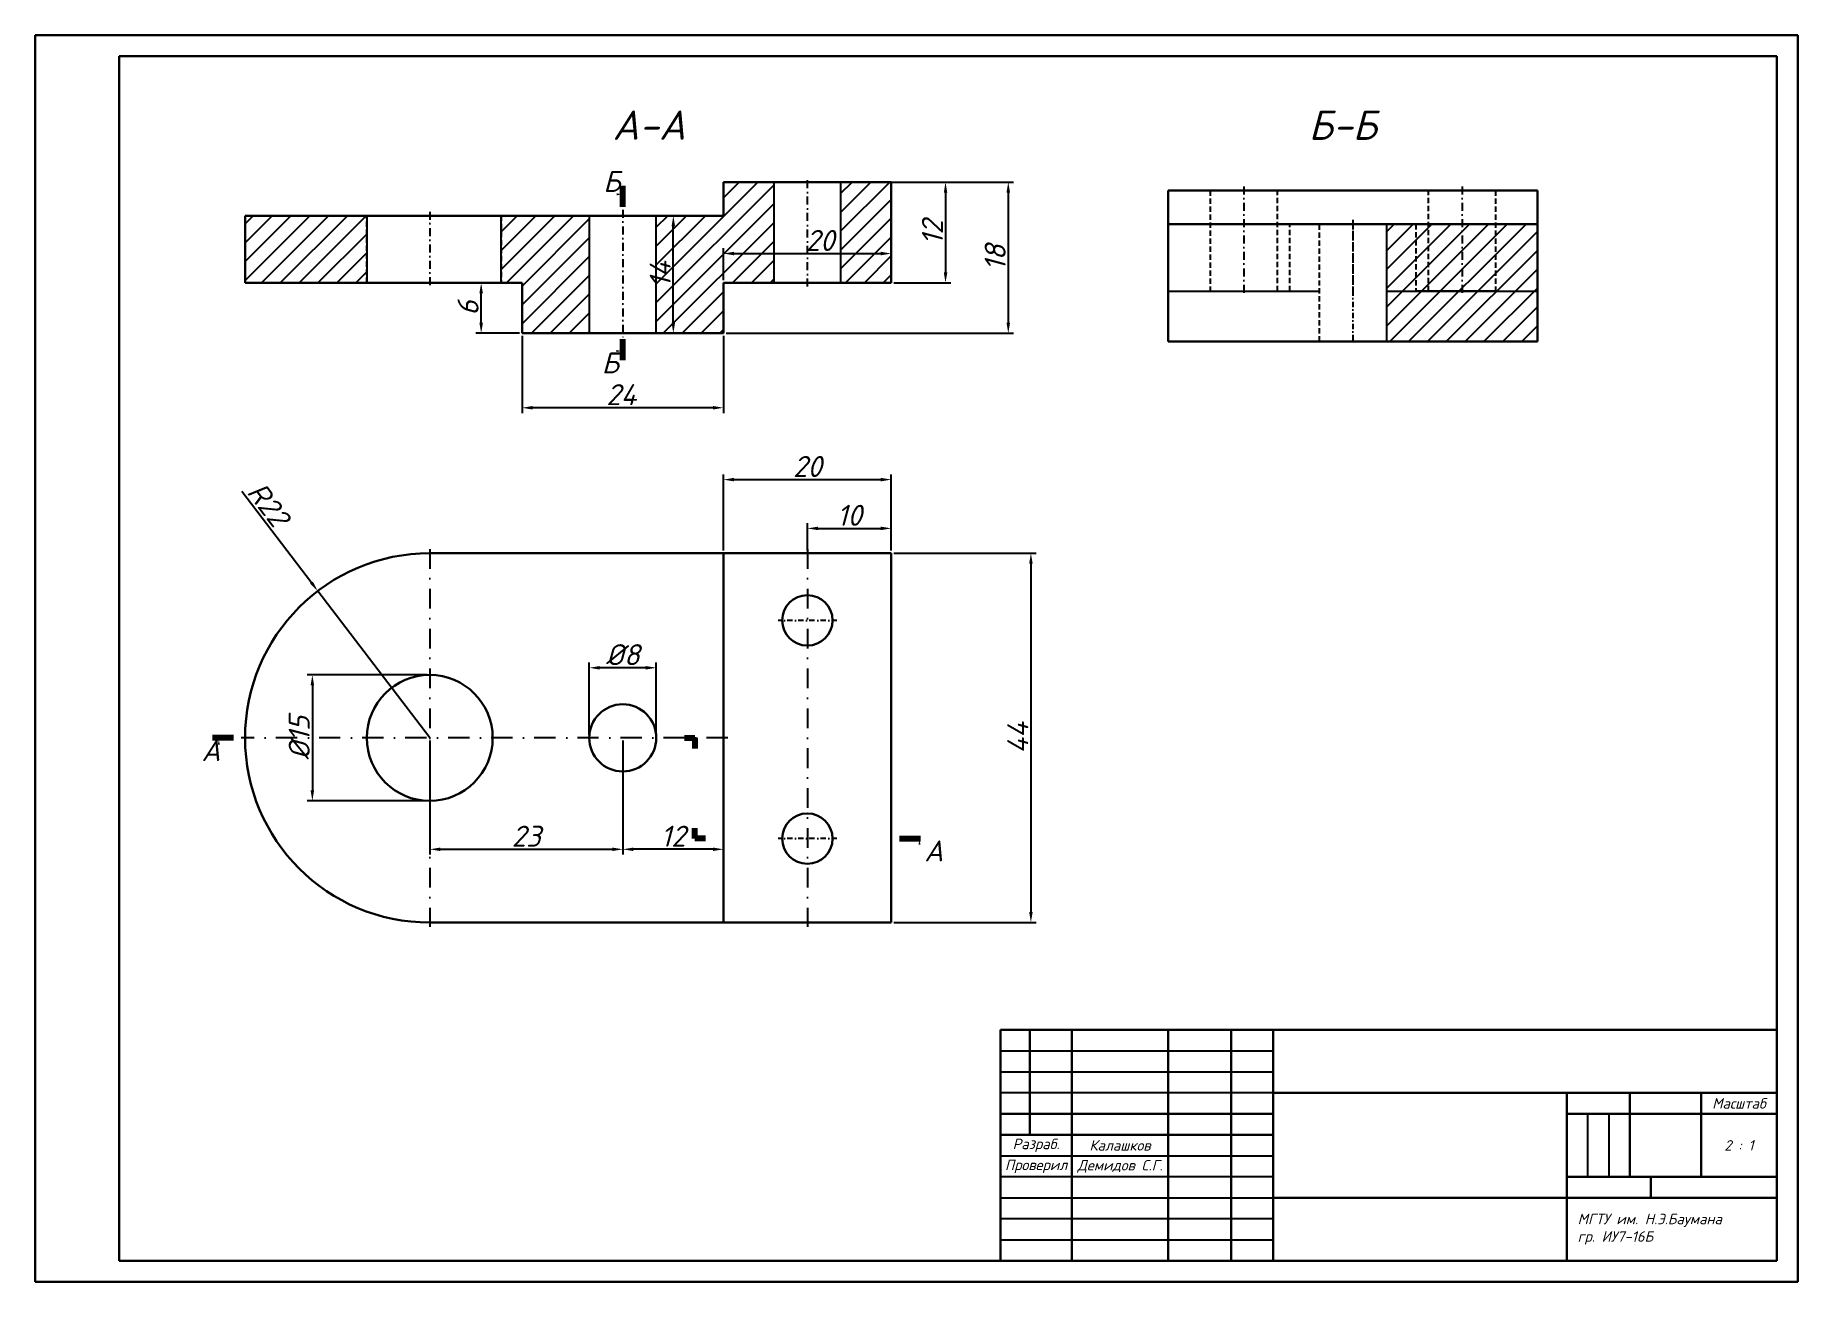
# Model space of a CAD drawing. Header units: millimetres. Extents: x 0 to 420, y 0 to 297.
import ezdxf

# ---------------------------------------------------------------- set-up
doc = ezdxf.new("R2010")
doc.units = ezdxf.units.MM
doc.linetypes.add('штриховая', pattern=[19.05, 12.7, -6.35])
doc.linetypes.add('штрихпунктирная', pattern=[25.4, 12.7, -6.35, 0, -6.35])
for name, color, linetype in [('Вид сверху', 7, 'Continuous'), ('Вид слева', 7, 'Continuous'), ('Надписи', 7, 'Continuous'), ('Основной вид', 7, 'Continuous')]:
    doc.layers.add(name, color=color, linetype=linetype)
doc.layers.add('Толстая', color=7, linetype='Continuous', lineweight=30)
doc.styles.get("Standard").update_dxf_attribs({"font": 'isocpeui.ttf'})
doc.dimstyles.new('ISO-25', dxfattribs={"dimtxt": 5, "dimasz": 2.5, "dimexe": 1.25, "dimexo": 0.625, "dimtad": 1, "dimtxsty": 'Standard', "dimcen": 2.5, "dimadec": 0, "dimazin": 0, "dimtfac": 1, "dimtmove": 0, "dimatfit": 3, "dimfxl": 1, "dimarcsym": 0})

# ---------------------------------------------------------------- blocks, each defined once
blk = doc.blocks.new('*D1')
at = {"layer": 'Defpoints', "color": 0, "transparency": 16777216}
for p in [(204, 262), (204, 238), (216.92, 238)]:
    blk.add_point(p, dxfattribs=at)
at = {"layer": 'Основной вид', "color": 0, "lineweight": -2, "transparency": 16777216}
for p, q in [((204.62, 262), (218.17, 262)), ((216.92, 259.5), (216.92, 240.5)), ((204.62, 238), (218.17, 238))]:
    blk.add_line(p, q, dxfattribs=at)
at = {"layer": 'Основной вид', "color": 0, "transparency": 16777216}
for points in [[(216.51, 259.5), (217.34, 259.5), (216.92, 262)], [(216.51, 240.5), (217.34, 240.5), (216.92, 238)]]:
    blk.add_solid(points, dxfattribs=at)
at = {"layer": 'Основной вид', "color": 0, "transparency": 16777216, "insert": (213.8, 250), "char_height": 5, "attachment_point": 5, "rotation": 90}
blk.add_mtext('12', dxfattribs=at)
blk = doc.blocks.new('*D2')
at = {"layer": 'Defpoints', "color": 0, "transparency": 16777216}
for p in [(164, 262), (164, 226), (231.87, 226)]:
    blk.add_point(p, dxfattribs=at)
at = {"layer": 'Основной вид', "color": 0, "lineweight": -2, "transparency": 16777216}
for p, q in [((164.62, 262), (233.12, 262)), ((231.87, 259.5), (231.87, 228.5)), ((164.62, 226), (233.12, 226))]:
    blk.add_line(p, q, dxfattribs=at)
at = {"layer": 'Основной вид', "color": 0, "transparency": 16777216}
for points in [[(231.45, 259.5), (232.29, 259.5), (231.87, 262)], [(231.45, 228.5), (232.29, 228.5), (231.87, 226)]]:
    blk.add_solid(points, dxfattribs=at)
at = {"layer": 'Основной вид', "color": 0, "transparency": 16777216, "insert": (228.75, 244), "char_height": 5, "attachment_point": 5, "rotation": 90}
blk.add_mtext('18', dxfattribs=at)
blk = doc.blocks.new('*D3')
at = {"layer": 'Defpoints', "color": 0, "transparency": 16777216}
for p in [(204, 244.99), (164, 238), (204, 238)]:
    blk.add_point(p, dxfattribs=at)
at = {"layer": 'Основной вид', "color": 0, "lineweight": -2, "transparency": 16777216}
for p, q in [((164, 238.62), (164, 246.24)), ((166.5, 244.99), (201.5, 244.99)), ((204, 238.62), (204, 246.24))]:
    blk.add_line(p, q, dxfattribs=at)
at = {"layer": 'Основной вид', "color": 0, "transparency": 16777216}
for points in [[(166.5, 245.41), (166.5, 244.57), (164, 244.99)], [(201.5, 245.41), (201.5, 244.57), (204, 244.99)]]:
    blk.add_solid(points, dxfattribs=at)
at = {"layer": 'Основной вид', "color": 0, "transparency": 16777216, "insert": (187.01, 248.11), "char_height": 5, "attachment_point": 5}
blk.add_mtext('20', dxfattribs=at)
blk = doc.blocks.new('*D4')
at = {"layer": 'Defpoints', "color": 0, "transparency": 16777216}
for p in [(140, 254), (152.05, 254), (140, 226)]:
    blk.add_point(p, dxfattribs=at)
at = {"layer": 'Основной вид', "color": 0, "lineweight": -2, "transparency": 16777216}
for p, q in [((140.62, 254), (153.3, 254)), ((152.05, 228.5), (152.05, 251.5)), ((140.62, 226), (153.3, 226))]:
    blk.add_line(p, q, dxfattribs=at)
at = {"layer": 'Основной вид', "color": 0, "transparency": 16777216}
for points in [[(151.64, 251.5), (152.47, 251.5), (152.05, 254)], [(151.64, 228.5), (152.47, 228.5), (152.05, 226)]]:
    blk.add_solid(points, dxfattribs=at)
at = {"layer": 'Основной вид', "color": 0, "transparency": 16777216, "insert": (148.93, 240), "char_height": 5, "attachment_point": 5, "rotation": 90}
blk.add_mtext('14', dxfattribs=at)
blk = doc.blocks.new('*D5')
at = {"layer": 'Defpoints', "color": 0, "transparency": 16777216}
for p in [(116, 226), (164, 226), (116, 208.24)]:
    blk.add_point(p, dxfattribs=at)
at = {"layer": 'Основной вид', "color": 0, "lineweight": -2, "transparency": 16777216}
for p, q in [((116, 225.38), (116, 206.99)), ((164, 225.38), (164, 206.99)), ((161.5, 208.24), (118.5, 208.24))]:
    blk.add_line(p, q, dxfattribs=at)
at = {"layer": 'Основной вид', "color": 0, "transparency": 16777216}
for points in [[(118.5, 208.66), (118.5, 207.83), (116, 208.24)], [(161.5, 208.66), (161.5, 207.83), (164, 208.24)]]:
    blk.add_solid(points, dxfattribs=at)
at = {"layer": 'Основной вид', "color": 0, "transparency": 16777216, "insert": (139.67, 211.37), "char_height": 5, "attachment_point": 5}
blk.add_mtext('24', dxfattribs=at)
blk = doc.blocks.new('*D6')
at = {"layer": 'Defpoints', "color": 0, "transparency": 16777216}
for p in [(106.26, 238), (116, 238), (116, 226)]:
    blk.add_point(p, dxfattribs=at)
at = {"layer": 'Основной вид', "color": 0, "lineweight": -2, "transparency": 16777216}
for p, q in [((115.38, 238), (105.01, 238)), ((106.26, 228.5), (106.26, 235.5)), ((115.38, 226), (105.01, 226))]:
    blk.add_line(p, q, dxfattribs=at)
at = {"layer": 'Основной вид', "color": 0, "transparency": 16777216}
for points in [[(105.84, 235.5), (106.68, 235.5), (106.26, 238)], [(105.84, 228.5), (106.68, 228.5), (106.26, 226)]]:
    blk.add_solid(points, dxfattribs=at)
at = {"layer": 'Основной вид', "color": 0, "transparency": 16777216, "insert": (103.14, 232), "char_height": 5, "attachment_point": 5, "rotation": 90}
blk.add_mtext('6', dxfattribs=at)
blk = doc.blocks.new('*D7')
at = {"layer": 'Defpoints', "color": 0, "transparency": 16777216}
for p in [(204, 179.5), (184, 173.59), (204, 173.59)]:
    blk.add_point(p, dxfattribs=at)
at = {"layer": 'Вид сверху', "color": 0, "lineweight": -2, "transparency": 16777216}
for p, q in [((184, 174.21), (184, 180.75)), ((204, 174.21), (204, 180.75)), ((186.5, 179.5), (201.5, 179.5))]:
    blk.add_line(p, q, dxfattribs=at)
at = {"layer": 'Вид сверху', "color": 0, "transparency": 16777216}
for points in [[(186.5, 179.91), (186.5, 179.08), (184, 179.5)], [(201.5, 179.91), (201.5, 179.08), (204, 179.5)]]:
    blk.add_solid(points, dxfattribs=at)
at = {"layer": 'Вид сверху', "color": 0, "transparency": 16777216, "insert": (194, 182.62), "char_height": 5, "attachment_point": 5}
blk.add_mtext('10', dxfattribs=at)
blk = doc.blocks.new('*D8')
at = {"layer": 'Defpoints', "color": 0, "transparency": 16777216}
for p in [(204, 191.12), (164, 173.59), (204, 173.59)]:
    blk.add_point(p, dxfattribs=at)
at = {"layer": 'Вид сверху', "color": 0, "lineweight": -2, "transparency": 16777216}
for p, q in [((164, 174.21), (164, 192.37)), ((166.5, 191.12), (201.5, 191.12)), ((204, 174.21), (204, 192.37))]:
    blk.add_line(p, q, dxfattribs=at)
at = {"layer": 'Вид сверху', "color": 0, "transparency": 16777216}
for points in [[(166.5, 191.54), (166.5, 190.71), (164, 191.12)], [(201.5, 191.54), (201.5, 190.71), (204, 191.12)]]:
    blk.add_solid(points, dxfattribs=at)
at = {"layer": 'Вид сверху', "color": 0, "transparency": 16777216, "insert": (184, 194.25), "char_height": 5, "attachment_point": 5}
blk.add_mtext('20', dxfattribs=at)
blk = doc.blocks.new('*D9')
at = {"layer": 'Defpoints', "color": 0, "transparency": 16777216}
for p in [(204, 173.59), (204, 85.59), (237.26, 85.59)]:
    blk.add_point(p, dxfattribs=at)
at = {"layer": 'Вид сверху', "color": 0, "lineweight": -2, "transparency": 16777216}
for p, q in [((204.62, 173.59), (238.51, 173.59)), ((237.26, 171.09), (237.26, 88.09)), ((204.62, 85.59), (238.51, 85.59))]:
    blk.add_line(p, q, dxfattribs=at)
at = {"layer": 'Вид сверху', "color": 0, "transparency": 16777216}
for points in [[(236.85, 171.09), (237.68, 171.09), (237.26, 173.59)], [(236.85, 88.09), (237.68, 88.09), (237.26, 85.59)]]:
    blk.add_solid(points, dxfattribs=at)
at = {"layer": 'Вид сверху', "color": 0, "transparency": 16777216, "insert": (234.14, 129.59), "char_height": 5, "attachment_point": 5, "rotation": 90}
blk.add_mtext('44', dxfattribs=at)
blk = doc.blocks.new('*D10')
at = {"layer": 'Defpoints', "color": 0, "transparency": 16777216}
for p in [(67.33, 164.58), (94, 129.59)]:
    blk.add_point(p, dxfattribs=at)
at = {"layer": 'Вид сверху', "color": 0, "lineweight": -2, "transparency": 16777216}
for p, q in [((49.22, 188.34), (65.81, 166.57)), ((94, 129.59), (67.33, 164.58))]:
    blk.add_line(p, q, dxfattribs=at)
at = {"layer": 'Вид сверху', "color": 0, "transparency": 16777216}
blk.add_solid([(66.15, 166.82), (65.48, 166.32), (67.33, 164.58)], dxfattribs=at)
at = {"layer": 'Вид сверху', "color": 0, "transparency": 16777216, "insert": (55.52, 185.24), "char_height": 5, "width": 3.492, "attachment_point": 5, "rotation": 307.3107}
blk.add_mtext('R22', dxfattribs=at)
blk = doc.blocks.new('*D11')
at = {"layer": 'Defpoints', "color": 0, "transparency": 16777216}
for p in [(94, 144.59), (66.03, 114.59), (94, 114.59)]:
    blk.add_point(p, dxfattribs=at)
at = {"layer": 'Вид сверху', "color": 0, "lineweight": -2, "transparency": 16777216}
for p, q in [((93.38, 144.59), (64.78, 144.59)), ((66.03, 142.09), (66.03, 117.09)), ((93.38, 114.59), (64.78, 114.59))]:
    blk.add_line(p, q, dxfattribs=at)
at = {"layer": 'Вид сверху', "color": 0, "transparency": 16777216}
for points in [[(65.62, 142.09), (66.45, 142.09), (66.03, 144.59)], [(65.62, 117.09), (66.45, 117.09), (66.03, 114.59)]]:
    blk.add_solid(points, dxfattribs=at)
at = {"layer": 'Вид сверху', "color": 0, "transparency": 16777216, "insert": (62.91, 129.59), "char_height": 5, "attachment_point": 5, "rotation": 90}
blk.add_mtext('%%C15', dxfattribs=at)
blk = doc.blocks.new('*D13')
at = {"layer": 'Defpoints', "color": 0, "transparency": 16777216}
for p in [(140, 129.59), (164, 129.59), (140, 103.04)]:
    blk.add_point(p, dxfattribs=at)
at = {"layer": 'Вид сверху', "color": 0, "lineweight": -2, "transparency": 16777216}
for p, q in [((140, 128.96), (140, 101.79)), ((164, 128.96), (164, 101.79)), ((161.5, 103.04), (142.5, 103.04))]:
    blk.add_line(p, q, dxfattribs=at)
at = {"layer": 'Вид сверху', "color": 0, "transparency": 16777216}
for points in [[(142.5, 103.45), (142.5, 102.62), (140, 103.04)], [(161.5, 103.45), (161.5, 102.62), (164, 103.04)]]:
    blk.add_solid(points, dxfattribs=at)
at = {"layer": 'Вид сверху', "color": 0, "transparency": 16777216, "insert": (152, 106.16), "char_height": 5, "width": 2.2877, "attachment_point": 5}
blk.add_mtext('12', dxfattribs=at)
blk = doc.blocks.new('*D14')
at = {"layer": 'Defpoints', "color": 0, "transparency": 16777216}
for p in [(94, 129.59), (140, 129.59), (140, 103.04)]:
    blk.add_point(p, dxfattribs=at)
at = {"layer": 'Вид сверху', "color": 0, "lineweight": -2, "transparency": 16777216}
for p, q in [((94, 128.96), (94, 101.79)), ((140, 128.96), (140, 101.79)), ((96.5, 103.04), (137.5, 103.04))]:
    blk.add_line(p, q, dxfattribs=at)
at = {"layer": 'Вид сверху', "color": 0, "transparency": 16777216}
for points in [[(96.5, 103.45), (96.5, 102.62), (94, 103.04)], [(137.5, 103.45), (137.5, 102.62), (140, 103.04)]]:
    blk.add_solid(points, dxfattribs=at)
at = {"layer": 'Вид сверху', "color": 0, "transparency": 16777216, "insert": (117, 106.16), "char_height": 5, "width": 2.4116, "attachment_point": 5}
blk.add_mtext('23', dxfattribs=at)
blk = doc.blocks.new('*D15')
at = {"layer": 'Defpoints', "color": 0, "transparency": 16777216}
for p in [(132, 146.29), (132, 129.59), (148, 129.59)]:
    blk.add_point(p, dxfattribs=at)
at = {"layer": 'Вид сверху', "color": 0, "lineweight": -2, "transparency": 16777216}
for p, q in [((132, 130.21), (132, 147.54)), ((148, 130.21), (148, 147.54)), ((145.5, 146.29), (134.5, 146.29))]:
    blk.add_line(p, q, dxfattribs=at)
at = {"layer": 'Вид сверху', "color": 0, "transparency": 16777216}
for points in [[(134.5, 146.7), (134.5, 145.87), (132, 146.29)], [(145.5, 146.7), (145.5, 145.87), (148, 146.29)]]:
    blk.add_solid(points, dxfattribs=at)
at = {"layer": 'Вид сверху', "color": 0, "transparency": 16777216, "insert": (140, 149.41), "char_height": 5, "width": 3.7025, "attachment_point": 5}
blk.add_mtext('%%C8', dxfattribs=at)

msp = doc.modelspace()

# ---------------------------------------------------------------- hatches: boundary and pattern name
at = {"layer": 'Вид слева'}
h = msp.add_hatch(dxfattribs=at)
h.set_pattern_fill('ANSI31', color=256)
h.paths.add_polyline_path([(358, 236), (322, 236), (322, 224), (358, 224)])
h.paths.add_polyline_path([(340, 252), (332, 252), (332, 236), (340, 236)])
h.paths.add_polyline_path([(348, 252), (340, 252), (340, 236), (348, 236)])
h.paths.add_polyline_path([(358, 252), (348, 252), (348, 236), (358, 236)])
h.paths.add_polyline_path([(332, 252), (329, 252), (329, 236), (332, 236)])
h.paths.add_polyline_path([(329, 252), (322, 252), (322, 236), (329, 236)])
at = {"layer": 'Основной вид'}
h = msp.add_hatch(dxfattribs=at)
h.set_pattern_fill('ANSI31', color=256)
h.paths.add_polyline_path([(79, 238), (79, 254), (50, 254), (50, 238)])
h.paths.add_polyline_path([(116, 238), (116, 226), (132, 226), (132, 254), (111, 254), (111, 238)])
h.paths.add_polyline_path([(148, 226), (164, 226), (164, 238), (176, 238), (176, 262), (164, 262), (164, 254), (148, 254)])
h.paths.add_polyline_path([(154.677, 234.722), (154.677, 243.949), (142.677, 243.949), (142.677, 234.722)], flags=9)
h = msp.add_hatch(dxfattribs=at)
h.set_pattern_fill('ANSI31', color=256)
h.paths.add_polyline_path([(204, 262), (192, 262), (192, 238), (204, 238)])

# ---------------------------------------------------------------- linework, layer by layer
for p, q in [((420, 297), (0, 297)), ((0, 297), (0, 0)), ((420, 0), (420, 297)), ((415, 292), (20, 292)), ((20, 292), (20, 5)), ((415, 5), (415, 292)), ((415, 60), (230, 60)), ((230, 60), (230, 5)), ((237, 60), (237, 35)), ((247, 60), (247, 5)), ((270, 60), (270, 5)), ((285, 60), (285, 5)), ((295, 60), (295, 5)), ((415, 5), (415, 60)), ((230, 55), (295, 55)), ((230, 5), (230, 50)), ((230, 50), (295, 50)), ((295, 50), (295, 45)), ((295, 45), (230, 45)), ((230, 45), (230, 40)), ((295, 45), (415, 45)), ((365, 5), (365, 45)), ((380, 45), (375, 45)), ((380, 25), (380, 45)), ((397, 45), (397, 25)), ((230, 40), (295, 40)), ((295, 40), (295, 35)), ((365, 40), (415, 40)), ((370, 25), (370, 40)), ((375, 40), (375, 25)), ((295, 35), (230, 35)), ((230, 35), (230, 30)), ((230, 30), (295, 30)), ((295, 30), (295, 25)), ((295, 25), (230, 25)), ((230, 25), (230, 20)), ((365, 25), (415, 25)), ((375, 25), (370, 25)), ((385, 25), (385, 20)), ((230, 20), (295, 20)), ((295, 20), (295, 15)), ((295, 20), (415, 20)), ((295, 15), (230, 15)), ((230, 15), (230, 10)), ((230, 10), (295, 10)), ((20, 5), (415, 5)), ((230, 5), (415, 5)), ((295, 5), (230, 5)), ((0, 0), (420, 0))]:
    msp.add_line(p, q)
at = {"layer": 'Вид сверху', "linetype": 'штрихпунктирная', "ltscale": 0.37}
for p, q in [((94, 174.586), (94, 84.586)), ((184, 174.586), (184, 84.586))]:
    msp.add_line(p, q, dxfattribs=at)
at = {"layer": 'Вид сверху'}
for p, q in [((94, 173.586), (182, 173.586)), ((204, 173.586), (124, 173.586)), ((164, 173.586), (164, 85.586)), ((204, 173.586), (204, 85.586)), ((204, 85.586), (204, 173.586)), ((182, 85.586), (94, 85.586)), ((124, 85.586), (204, 85.586))]:
    msp.add_line(p, q, dxfattribs=at)
at = {"layer": 'Вид сверху', "linetype": 'штрихпунктирная', "ltscale": 0.1}
for p, q in [((191, 157.586), (177, 157.586)), ((191, 105.586), (177, 105.586))]:
    msp.add_line(p, q, dxfattribs=at)
at = {"layer": 'Вид сверху', "linetype": 'штрихпунктирная', "ltscale": 0.4}
msp.add_line((165.039, 129.586), (49.039, 129.586), dxfattribs=at)
at = {"layer": 'Вид сверху'}
for centre, radius in [((184, 157.586), 6), ((94, 129.586), 15), ((140, 129.586), 8), ((184, 105.586), 6)]:
    msp.add_circle(centre, radius, dxfattribs=at)
msp.add_arc((94, 129.586), 44, 90, 270, dxfattribs=at)
at = {"layer": 'Вид слева', "linetype": 'штрихпунктирная', "ltscale": 0.15}
for p, q in [((288, 261), (288, 235)), ((340, 261), (340, 235))]:
    msp.add_line(p, q, dxfattribs=at)
at = {"layer": 'Вид слева'}
for p, q in [((270, 252), (270, 260)), ((270, 260), (358, 260)), ((270, 260), (280, 260)), ((280, 260), (296, 260)), ((329, 260), (348, 260)), ((332, 260), (348, 260)), ((358, 260), (348, 260)), ((358, 260), (358, 252)), ((270, 236), (270, 252)), ((270, 252), (358, 252)), ((314, 252), (329, 252)), ((322, 252), (322, 224)), ((358, 252), (322, 252)), ((358, 252), (358, 236)), ((358, 224), (358, 252)), ((270, 236), (270, 224)), ((270, 236), (306, 236)), ((280, 236), (296, 236)), ((322, 236), (358, 236)), ((332, 236), (329, 236)), ((348, 236), (332, 236)), ((358, 224), (358, 236)), ((270, 224), (358, 224)), ((322, 224), (358, 224))]:
    msp.add_line(p, q, dxfattribs=at)
at = {"layer": 'Вид слева', "linetype": 'штриховая', "ltscale": 0.1}
for p, q in [((280, 260), (280, 236)), ((296, 236), (296, 260)), ((332, 236), (332, 260)), ((348, 260), (348, 236)), ((299, 236), (299, 252)), ((306, 224), (306, 252)), ((322, 252), (322, 224)), ((329, 252), (329, 236))]:
    msp.add_line(p, q, dxfattribs=at)
at = {"layer": 'Вид слева', "linetype": 'штрихпунктирная', "ltscale": 0.1}
for p, q in [((314, 253), (314, 235)), ((314, 252), (314, 224))]:
    msp.add_line(p, q, dxfattribs=at)
at = {"layer": 'Вид слева', "linetype": 'штриховая'}
msp.add_line((314, 252), (322, 252), dxfattribs=at)
at = {"layer": 'Основной вид'}
for p, q in [((164, 254), (164, 262)), ((164, 262), (204, 262)), ((192, 262), (176, 262)), ((176, 262), (176, 238)), ((192, 238), (192, 262)), ((204, 262), (204, 238)), ((50, 238), (50, 254)), ((50, 254), (164, 254)), ((50, 254), (94, 254)), ((79, 254), (95, 254)), ((79, 254), (79, 238)), ((95, 254), (111, 254)), ((111, 238), (111, 254)), ((111, 254), (132, 254)), ((148, 254), (132, 254)), ((132, 254), (132, 226)), ((148, 226), (148, 254)), ((116, 238), (50, 238)), ((94, 238), (79, 238)), ((79, 238), (111, 238)), ((116, 226), (116, 238)), ((204, 238), (164, 238)), ((164, 238), (164, 226)), ((176, 238), (192, 238)), ((184, 238), (192, 238)), ((164, 226), (116, 226)), ((116, 226), (116, 226)), ((132, 226), (148, 226)), ((140, 226), (148, 226))]:
    msp.add_line(p, q, dxfattribs=at)
at = {"layer": 'Основной вид', "linetype": 'штриховая', "ltscale": 0.1}
for p, q in [((176, 262), (176, 238)), ((192, 238), (192, 262)), ((79, 238), (79, 254)), ((111, 254), (111, 238)), ((132, 254), (132, 226)), ((148, 226), (148, 254))]:
    msp.add_line(p, q, dxfattribs=at)
at = {"layer": 'Основной вид', "linetype": 'штрихпунктирная', "ltscale": 0.15}
for p, q in [((184, 237.118), (184, 263.192)), ((94, 254.965), (94, 237.107)), ((140.001, 255.378), (139.982, 224.923))]:
    msp.add_line(p, q, dxfattribs=at)
at = {"layer": 'Основной вид'}
for points in [[(134.69, 259.097, 0, 0, 0), (139.69, 259.102, 0, 0.5, 0), (138.532, 259.1, 0.5, 0.5, 0)], [(134.608, 221.76, 0, 0, 0), (139.608, 221.765, 0, 0.5, 0), (138.45, 221.764, 0.5, 0.5, 0)], [(43.75, 124.105, 0, 0, 0), (43.75, 129.105, 0, 0.5, 0), (43.75, 127.947, 0.5, 0.5, 0)], [(210.715, 100.262, 0, 0, 0), (210.715, 105.262, 0, 0.5, 0), (210.715, 104.105, 0.5, 0.5, 0)]]:
    msp.add_lwpolyline(points, format="xyseb", dxfattribs=at)
at = {"layer": 'Толстая'}
for p, q in [((420, 297), (0, 297)), ((0, 0), (0, 297)), ((420, 0), (420, 297)), ((415, 292), (20, 292)), ((20, 292), (20, 5)), ((415, 5), (415, 292)), ((204, 262), (164, 262)), ((164, 262), (164, 254)), ((204, 238), (204, 262)), ((270, 260), (358, 260)), ((270, 224), (270, 260)), ((270, 260), (270, 252)), ((358, 260), (358, 224)), ((50, 254), (50, 238)), ((164, 254), (50, 254)), ((270, 252), (358, 252)), ((358, 252), (358, 236)), ((50, 238), (116, 238)), ((116, 238), (116, 226)), ((164, 226), (164, 238)), ((164, 238), (204, 238)), ((116, 226), (164, 226)), ((358, 224), (270, 224)), ((94, 173.586), (204, 173.586)), ((164, 173.586), (164, 85.586)), ((204, 173.586), (204, 85.586)), ((204, 85.586), (94, 85.586)), ((230, 5), (230, 60)), ((230, 60), (415, 60)), ((247, 60), (237, 60)), ((237, 60), (237, 35)), ((247, 5), (247, 60)), ((285, 60), (270, 60)), ((270, 60), (270, 5)), ((285, 5), (285, 60)), ((295, 60), (295, 5)), ((295, 60), (295, 5)), ((415, 60), (415, 5)), ((295, 45), (415, 45)), ((365, 5), (365, 45)), ((380, 40), (380, 45)), ((380, 45), (380, 25)), ((397, 25), (397, 45)), ((397, 45), (415, 45)), ((230, 40), (295, 40)), ((295, 40), (295, 35)), ((365, 40), (415, 40)), ((365, 25), (365, 40)), ((365, 40), (380, 40)), ((415, 40), (415, 25)), ((295, 35), (230, 35)), ((415, 25), (365, 25)), ((365, 25), (365, 20)), ((385, 25), (365, 25)), ((380, 25), (397, 25)), ((385, 20), (385, 25)), ((385, 25), (415, 25)), ((385, 20), (385, 25)), ((415, 25), (415, 20)), ((295, 20), (365, 20)), ((365, 20), (385, 20)), ((415, 20), (385, 20)), ((20, 5), (415, 5)), ((270, 5), (247, 5)), ((295, 5), (285, 5)), ((295, 5), (365, 5)), ((420, 0), (0, 0))]:
    msp.add_line(p, q, dxfattribs=at)
at = {"layer": 'Толстая', "lineweight": 80}
for p, q in [((140.002, 256.149), (140.002, 261.149)), ((139.982, 219.577), (139.982, 224.577)), ((47.251, 129.586), (42.251, 129.586)), ((154.703, 129.586), (157.203, 129.586)), ((157.203, 129.586), (157.203, 127.086)), ((157.203, 105.586), (157.203, 108.086)), ((159.703, 105.586), (157.203, 105.586)), ((205.963, 105.586), (210.963, 105.586))]:
    msp.add_line(p, q, dxfattribs=at)
at = {"layer": 'Толстая'}
for centre, radius in [((184, 157.586), 6), ((94, 129.586), 15), ((140, 129.586), 8), ((184, 105.586), 6)]:
    msp.add_circle(centre, radius, dxfattribs=at)
msp.add_arc((94, 129.586), 44, 90, 270, dxfattribs=at)

# ---------------------------------------------------------------- texts
at = {"layer": 'Надписи', "char_height": 2.5}
for s, width, insert, attachment_point in [('Масштаб', 18, (406, 42.5), 5), ('Разраб.', 17, (238.5, 32.5), 5), ('Калашков', 23, (258.5, 32.5), 5), ('2 : 1', 18, (406, 32.5), 5), ('Проверил', 17, (238.5, 27.5), 5), ('Демидов С.Г.', 23, (258.5, 27.5), 5), ('МГТУ им. Н.Э.Баумана\\Pгр. ИУ7-16Б', 50, (367.551, 12.532), 4)]:
    msp.add_mtext_dynamic_manual_height_columns(s, width=width, gutter_width=12.5, heights=[0], dxfattribs=dict(at, insert=insert, attachment_point=attachment_point))
at = {"layer": 'Основной вид', "attachment_point": 1}
for s, width, insert, char_height in [('A-A', 18.50727, (137.568, 279.082), 7), ('Б-Б', 24.20729, (303.439, 279.082), 7), ('Б', 3.06251, (135.341, 264.673), 5), ('Б', 3.06251, (134.982, 221.441), 5), ('A', 2.3477, (39.628, 129.068), 5), ('A', 2.3477, (211.868, 105.158), 5)]:
    msp.add_mtext_dynamic_manual_height_columns(s, width=width, gutter_width=35, heights=[0], dxfattribs=dict(at, insert=insert, char_height=char_height))

# ---------------------------------------------------------------- dimensions: what is measured, and where the dimension line sits
at = {"layer": 'Вид сверху'}
for base, p1, p2, text, picture, middle in [((204, 191.123), (164, 173.586), (204, 173.586), '20', '*D8', (184, 194.248)), ((204, 179.495), (184, 173.586), (204, 173.586), '10', '*D7', (194, 182.62)), ((132, 146.287), (148, 129.586), (132, 129.586), '%%C8', '*D15', (140, 149.412)), ((140, 103.036), (94, 129.586), (140, 129.586), '23', '*D14', (117, 106.161)), ((140, 103.036), (164, 129.586), (140, 129.586), '12', '*D13', (152, 106.161))]:
    dim = msp.add_linear_dim(base=base, p1=p1, p2=p2, text=text, dimstyle='ISO-25', dxfattribs=at)
    dim.commit()
    dim.dimension.update_dxf_attribs({"geometry": picture, "text_midpoint": middle})
dim = msp.add_radius_dim(center=(94, 129.586), mpoint=(67.33, 164.582), text='R22', dimstyle='ISO-25', dxfattribs=at)
dim.commit()
dim.dimension.update_dxf_attribs({"geometry": '*D10', "text_midpoint": (53.03, 183.346), "dimtype": 164})
dim = msp.add_linear_dim(base=(237.263, 85.586), p1=(204, 173.586), p2=(204, 85.586), angle=270, text='44', dimstyle='ISO-25', dxfattribs=at)
dim.commit()
dim.dimension.update_dxf_attribs({"geometry": '*D9', "text_midpoint": (234.138, 129.586)})
dim = msp.add_linear_dim(base=(66.032, 114.586), p1=(94, 144.586), p2=(94, 114.586), angle=270, text='%%C15', dimstyle='ISO-25', dxfattribs=at)
dim.commit()
dim.dimension.update_dxf_attribs({"geometry": '*D11', "text_midpoint": (66.032, 129.586), "dimtype": 160})
at = {"layer": 'Основной вид'}
for base, p1, p2, text, picture, middle in [((231.871, 226), (164, 262), (164, 226), '18', '*D2', (228.746, 244)), ((216.925, 238), (204, 262), (204, 238), '12', '*D1', (213.8, 250)), ((152.052, 254), (140, 226), (140, 254), '14', '*D4', (148.927, 240)), ((106.26, 238), (116, 226), (116, 238), '6', '*D6', (103.135, 232))]:
    dim = msp.add_linear_dim(base=base, p1=p1, p2=p2, angle=90, text=text, dimstyle='ISO-25', dxfattribs=at)
    dim.commit()
    dim.dimension.update_dxf_attribs({"geometry": picture, "text_midpoint": middle})
for base, p1, p2, text, picture, middle in [((204, 244.989), (164, 238), (204, 238), '20', '*D3', (187.01, 244.989)), ((116, 208.242), (164, 226), (116, 226), '24', '*D5', (139.666, 208.242))]:
    dim = msp.add_linear_dim(base=base, p1=p1, p2=p2, text=text, dimstyle='ISO-25', dxfattribs=at)
    dim.commit()
    dim.dimension.update_dxf_attribs({"geometry": picture, "text_midpoint": middle, "dimtype": 160})

doc.saveas('drawing.dxf')
